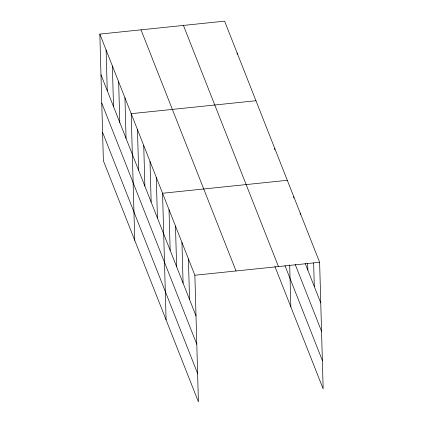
<?xml version="1.0" encoding="UTF-8"?>
<svg xmlns="http://www.w3.org/2000/svg" width="423" height="423" viewBox="0 0 423 423"><rect width="100%" height="100%" fill="white"/><g stroke="black" fill="none" stroke-linecap="round" stroke-linejoin="round"><path stroke-width="0.63" d="M99.839 34.104L194.871 275.246L198.403 401.85L103.376 160.708L99.839 34.104L224.597 21.15L319.624 262.292L323.161 388.896L274.929 266.511M255.957 100.727L131.199 113.681L134.736 240.285M287.317 180.304L162.559 193.258L166.096 319.862M194.871 275.246L319.624 262.292M305.205 263.455L320.761 302.931M295.228 264.497L321.554 331.299M284.996 265.686L322.368 360.528M183.423 25.422L278.456 266.564M141.007 29.827L236.039 270.969M100.97 74.744L196.002 315.881M101.763 103.112L196.795 344.253M102.583 132.341L197.615 373.483M313.639 262.937L314.3 286.535M307.653 263.582L307.838 270.133M300.24 213.097L300.277 214.408M293.779 196.7L293.816 198.012M289.681 264.898L290.855 306.908M274.77 148.473L274.807 149.784M237.139 52.981L237.176 54.292M188.404 258.844L189.541 299.484M181.943 242.448L183.08 283.087M175.482 226.051L176.618 266.691M169.02 209.655L170.157 250.294M156.288 177.343L157.419 217.977M150.012 161.427L151.148 202.062M143.741 145.512L144.878 186.146M137.47 129.597L138.607 170.231M124.928 97.766L126.059 138.4M118.652 81.851L119.788 122.485M112.381 65.935L113.517 106.575M106.11 50.02L107.246 90.659"/></g></svg>
